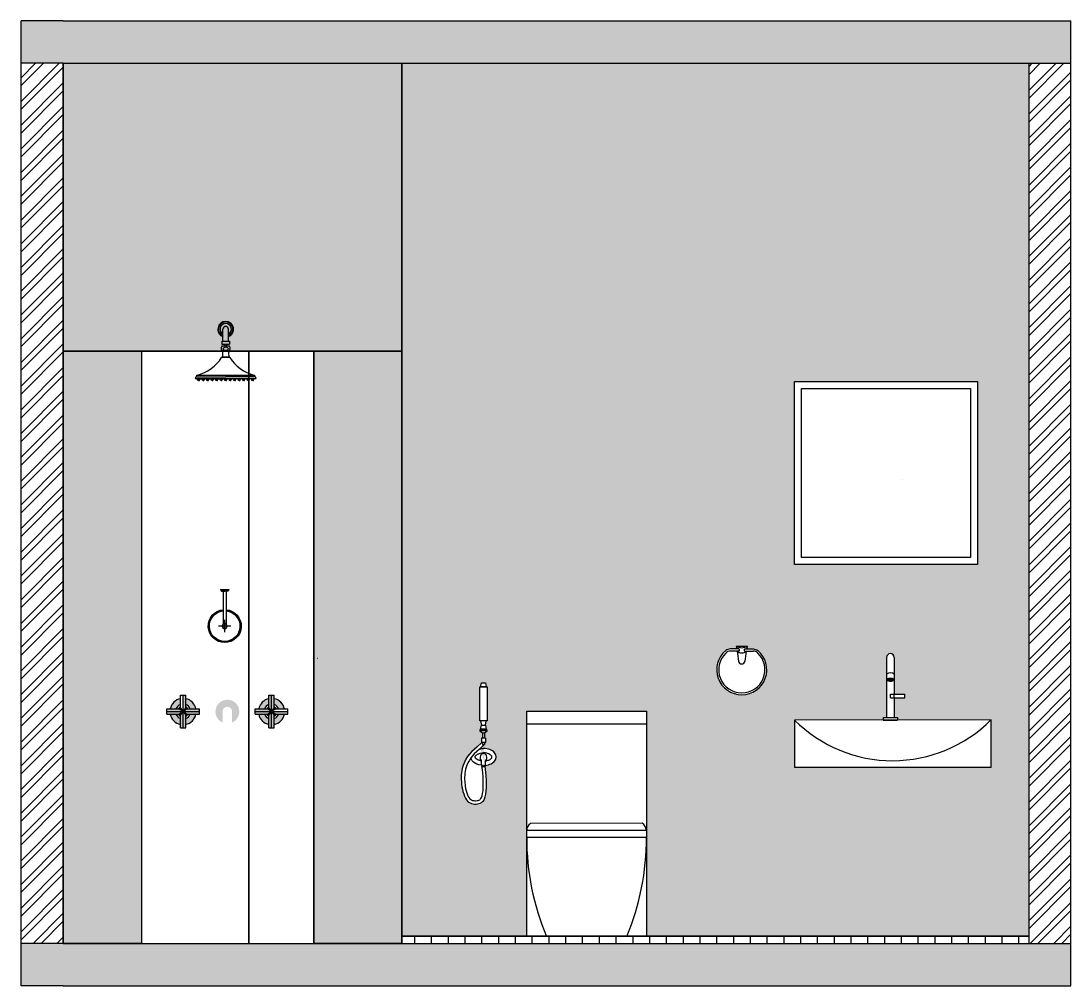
# Model space of a CAD drawing. Header units: feet. Extents: x 600 to 2744, y 411 to 1435.
# Drawn here: x 1356.3 to 1505.3, y 709.5 to 846.4 of the extents above; entities that cross this region are included whole.
import ezdxf

# ---------------------------------------------------------------- set-up
doc = ezdxf.new("R2010")
doc.units = ezdxf.units.FT
doc.header["$XCLIPFRAME"] = 2
doc.linetypes.add('CONTINU', pattern=[0])
for name, color, linetype in [('cad-block.com', 250, 'Continuous'), ('detail 1', 8, 'Continuous'), ('freecads.com', 7, 'Continuous'), ('model', 250, 'Continuous'), ('sanit acces', 4, 'Continuous')]:
    doc.layers.add(name, color=color, linetype=linetype)
picture_1 = doc.add_image_def('image1.jpg', size_in_pixel=(150, 1154))
pattern_1 = [(45, (-2259.6905, -174.4793), (-1.683798, 1.683798), []), (45, (-2258.568, -174.4793), (-1.683798, 1.683798), [])]

# ---------------------------------------------------------------- blocks, each defined once
blk = doc.blocks.new('Tap 04')
at = {"ltscale": 80}
for p, q in [((-17, 281.7), (-17, 12)), ((17, 281.7), (17, 117.5)), ((0, 117.5), (64, 117.5)), ((0, 100), (0, 117.5)), ((0, 100), (64, 100)), ((17, 100), (17, 12)), ((64, 100), (64, 117.5)), ((-32, 12), (-32, 0)), ((-32, 12), (32, 12)), ((-32, 0), (32, 0)), ((32, 12), (32, 0))]:
    blk.add_line(p, q, dxfattribs=at)
for centre, radius, start, end in [((0, 281.7), 17, 0, 180), ((0, 187), 26.2, 49.6355, 130.3645), ((0, 156.9), 31.6, 57.4419, 122.5581), ((0, 206.4), 31.6, 237.4419, 302.5581), ((37.2, 108.7), 22.1, 156.6309, 203.3691)]:
    blk.add_arc(centre, radius, start, end, dxfattribs=at)
for p in [(-16, 182.5), (-16, 181.5), (-15, 181), (-14.5, 182.5), (-14.5, 182.5), (-14, 183.5), (-14, 180), (-13.5, 182), (-13, 184), (-12, 184.5), (-12, 180), (-12, 180), (-12, 178.5), (-11.5, 183), (-11, 185.5), (-10.5, 178), (-9.5, 184.5), (-9.5, 181), (-9, 179), (-9, 179), (-8.5, 181.5), (-8, 185.5), (-7.5, 183.5), (-7.5, 183.5), (-7.5, 183.5), (-7.5, 182.5), (-6.5, 180.5), (-6.5, 180.5), (-6.5, 180.5), (-6.5, 180.5), (-6, 186), (-6, 184), (-5.5, 185), (-5.5, 182.5), (-5.5, 178.5), (-5, 180), (-5, 177.5), (-5, 176.5), (-5, 176.5), (-4.5, 184.5), (-4, 183.5), (-4, 182.5), (-4, 181.5), (-3.5, 186), (-3.5, 186), (-3.5, 185), (-3.5, 176.5), (-2.5, 182.5), (-2.5, 181.5), (-2.5, 181.5), (-2.5, 181.5), (-2.5, 181.5), (-2.5, 181.5), (-2.5, 180.5), (-2.5, 179), (-2.5, 179), (-2.5, 179), (-2.5, 174.9), (-2, 187), (-2, 183.5), (-1.5, 184.5), (-1.5, 176.5), (-1.5, 176), (-0.5, 182.5), (-0.5, 182.5), (-0.5, 182.5), (0, 187), (0, 185), (0, 185), (0, 174.8), (0.5, 186), (0.5, 183.5), (0.5, 180.5), (0.5, 179), (0.5, 177.5), (1, 182), (1, 176.5), (2, 186), (2, 182), (2, 182), (2, 182), (2, 178), (2, 174.8), (3, 180), (3.5, 187), (3.5, 184), (3.5, 182), (4, 185), (4, 182), (4, 182), (4, 176), (4.5, 180), (4.5, 180), (5, 187), (5.5, 178.5), (6.5, 186), (6.5, 185), (6.5, 182.5), (6.5, 182.5), (7, 178), (7.5, 179.5), (7.5, 177), (8, 181.5), (8, 181.5), (8.5, 184), (8.5, 184), (9, 179.5), (9, 179.5), (9, 178), (9.5, 185), (9.5, 182), (9.5, 182), (10, 183.5), (11, 183.5), (11.5, 179), (12, 184), (12, 184), (12, 180), (12.5, 182.5), (13.5, 182.5), (13.5, 182.5), (13.5, 180.5), (13.5, 180.5), (15, 180.5)]:
    blk.add_point(p, dxfattribs=at)
blk = doc.blocks.new('PP3UU (front)')
at = {"color": 0}
for p, q in [((-10.5, -45.5), (-10.5, 0)), ((-10.5, -45.5), (-10.5, -35.5)), ((10.5, -45.5), (10.5, 0)), ((10.5, -45.5), (10.5, -36.3)), ((-14.5, -45.5), (14.5, -45.5)), ((-14.5, -45.5), (-14.5, -56.5)), ((-14.5, -56.5), (14.5, -56.5)), ((14.5, -64), (-14.5, -64)), ((-4, -56.5), (-2.5, -62.1)), ((-2.5, -62.1), (2.5, -62.1)), ((4, -56.5), (2.5, -62.1)), ((14.5, -45.5), (14.5, -56.5)), ((15.4, -107), (-15.4, -107)), ((13.4, -105), (-13.4, -105)), ((-13.4, -105), (-13.4, -107)), ((12.5, -82), (-12.5, -82)), ((-12.5, -82), (-12.5, -83)), ((12.5, -83), (-12.5, -83)), ((12.5, -82), (12.5, -83)), ((13.4, -105), (13.4, -107)), ((-115, -185.9), (115, -185.9)), ((-111.4, -179.9), (0, -179.9)), ((-108.5, -185.9), (-108.5, -187.9)), ((-108.5, -187.9), (-95.5, -187.9)), ((-106.7, -172.9), (106.7, -172.9)), ((-105, -193.9), (-106.5, -187.9)), ((-102, -193.9), (-105, -193.9)), ((-102, -193.9), (-99, -193.9)), ((-99, -193.9), (-97.5, -187.9)), ((-95.5, -185.9), (-95.5, -187.9)), ((-91.5, -185.9), (-91.5, -187.9)), ((-91.5, -187.9), (-78.5, -187.9)), ((-88, -193.9), (-89.5, -187.9)), ((-85, -193.9), (-88, -193.9)), ((-85, -193.9), (-82, -193.9)), ((-82, -193.9), (-80.5, -187.9)), ((-78.5, -185.9), (-78.5, -187.9)), ((-74.5, -185.9), (-74.5, -187.9)), ((-74.5, -187.9), (-61.5, -187.9)), ((-71, -193.9), (-72.5, -187.9)), ((-68, -193.9), (-71, -193.9)), ((-68, -193.9), (-65, -193.9)), ((-65, -193.9), (-63.5, -187.9)), ((-61.5, -185.9), (-61.5, -187.9)), ((-57.5, -185.9), (-57.5, -187.9)), ((-57.5, -187.9), (-44.5, -187.9)), ((-54, -193.9), (-55.5, -187.9)), ((-51, -193.9), (-54, -193.9)), ((-51, -193.9), (-48, -193.9)), ((-48, -193.9), (-46.5, -187.9)), ((-44.5, -185.9), (-44.5, -187.9)), ((-40.5, -185.9), (-40.5, -187.9)), ((-40.5, -187.9), (-27.5, -187.9)), ((-37, -193.9), (-38.5, -187.9)), ((-34, -193.9), (-37, -193.9)), ((-34, -193.9), (-31, -193.9)), ((-31, -193.9), (-29.5, -187.9)), ((-27.5, -185.9), (-27.5, -187.9)), ((-23.5, -185.9), (-23.5, -187.9)), ((-23.5, -187.9), (-10.5, -187.9)), ((-20, -193.9), (-21.5, -187.9)), ((-17, -193.9), (-20, -193.9)), ((-17, -193.9), (-14, -193.9)), ((-14, -193.9), (-12.5, -187.9)), ((-10.5, -185.9), (-10.5, -187.9)), ((-6.5, -185.9), (-6.5, -187.9)), ((-6.5, -187.9), (6.5, -187.9)), ((-3, -193.9), (-4.5, -187.9)), ((0, -193.9), (-3, -193.9)), ((111.4, -179.9), (0, -179.9)), ((0, -193.9), (3, -193.9)), ((3, -193.9), (4.5, -187.9)), ((6.5, -185.9), (6.5, -187.9)), ((10.5, -185.9), (10.5, -187.9)), ((23.5, -187.9), (10.5, -187.9)), ((14, -193.9), (12.5, -187.9)), ((17, -193.9), (14, -193.9)), ((17, -193.9), (20, -193.9)), ((20, -193.9), (21.5, -187.9)), ((23.5, -185.9), (23.5, -187.9)), ((27.5, -185.9), (27.5, -187.9)), ((40.5, -187.9), (27.5, -187.9)), ((31, -193.9), (29.5, -187.9)), ((34, -193.9), (31, -193.9)), ((34, -193.9), (37, -193.9)), ((37, -193.9), (38.5, -187.9)), ((40.5, -185.9), (40.5, -187.9)), ((44.5, -185.9), (44.5, -187.9)), ((57.5, -187.9), (44.5, -187.9)), ((48, -193.9), (46.5, -187.9)), ((51, -193.9), (48, -193.9)), ((51, -193.9), (54, -193.9)), ((54, -193.9), (55.5, -187.9)), ((57.5, -185.9), (57.5, -187.9)), ((61.5, -185.9), (61.5, -187.9)), ((74.5, -187.9), (61.5, -187.9)), ((65, -193.9), (63.5, -187.9)), ((68, -193.9), (65, -193.9)), ((68, -193.9), (71, -193.9)), ((71, -193.9), (72.5, -187.9)), ((74.5, -185.9), (74.5, -187.9)), ((78.5, -185.9), (78.5, -187.9)), ((91.5, -187.9), (78.5, -187.9)), ((82, -193.9), (80.5, -187.9)), ((85, -193.9), (82, -193.9)), ((85, -193.9), (88, -193.9)), ((88, -193.9), (89.5, -187.9)), ((91.5, -185.9), (91.5, -187.9)), ((95.5, -185.9), (95.5, -187.9)), ((108.5, -187.9), (95.5, -187.9)), ((99, -193.9), (97.5, -187.9)), ((102, -193.9), (99, -193.9)), ((102, -193.9), (105, -193.9)), ((105, -193.9), (106.5, -187.9)), ((108.5, -185.9), (108.5, -187.9))]:
    blk.add_line(p, q, dxfattribs=at)
for centre, radius, start, end in [((0, 0), 29.5, 290.8378, 249.1622), ((0, 0), 27.4, 292.5424, 247.4576), ((0, 0), 21.5, 299.1988, 240.8012), ((0, 0), 10.5, 0, 180), ((-3.9, -72), 13.3, 143.2974, 229.383), ((-2.3, -66.9), 4.8, 92.5034, 143.2201), ((2.3, -66.9), 4.8, 36.7799, 87.4966), ((3.9, -72), 13.3, 310.617, 36.7026), ((-145.9, -22.5), 155.5, 284.6186, 327.0495), ((-35.4, -93.1), 25, 331.504, 23.701), ((35.4, -93.1), 25, 156.299, 208.496), ((145.9, -22.5), 155.5, 212.9505, 255.3814), ((-109.3, -185.3), 5.7, 110.748, 186.7349), ((-104.5, -179.4), 6.87, 108.2495, 184.0084), ((104.5, -179.4), 6.87, 355.9916, 71.7505), ((109.3, -185.3), 5.7, 353.2651, 69.252)]:
    blk.add_arc(centre, radius, start, end, dxfattribs=at)
blk.add_ellipse((0, -73.6), major_axis=(8.78, 0), ratio=0.779002, dxfattribs=at)
blk = doc.blocks.new('PP3UU (top)')
at = {"color": 0}
for p, q in [((0, 29.5), (0, -29.5)), ((0, 29.5), (2.7, 29.5)), ((4, -27.3), (4, 27.3)), ((10.1, 21.5), (10.1, 0)), ((10.1, 10.5), (241, 10.5)), ((10.1, -21.5), (10.1, 0)), ((0, -29.5), (2.7, -29.5)), ((10.1, -10.5), (241, -10.5))]:
    blk.add_line(p, q, dxfattribs=at)
at = {"color": 40}
for p, q in [((254.5, -43.5), (254.5, 43.5)), ((298, 0), (211, 0))]:
    blk.add_line(p, q, dxfattribs=at)
at = {"color": 0}
for radius in [17.1, 14.5]:
    blk.add_circle((254.5, 0), radius, dxfattribs=at)
for centre, radius, start, end in [((254.5, 0), 115, 185.23834, 174.76166), ((254.5, 0), 111.4, 185.41049, 174.58951), ((254.5, 0), 106.7, 185.6496, 174.3504), ((1.6, 27.4), 2.41, 358.02823, 62.08212), ((-2, 15), 13.8, 28.34358, 64.21035), ((1.6, -27.4), 2.41, 297.91788, 1.97177), ((-2, -15), 13.8, 295.78965, 331.65642)]:
    blk.add_arc(centre, radius, start, end, dxfattribs=at)
blk = doc.blocks.new('11')
at = {"layer": 'cad-block.com', "linetype": 'CONTINU'}
for points in [[(2881.4, 12621.8, 0.299875), (2858.2, 12598.7)], [(2916.6, 12598.7, 0.299858), (2893.4, 12621.8)], [(2881.4, 12608.6, 0.21619), (2871.4, 12598.7)], [(2881.4, 12603.4, 0.138814), (2876.7, 12598.7)], [(2881.4, 12603, 0.131669), (2877, 12598.7)], [(2879.4, 12598.7, 0.414466), (2881.4, 12600.7)], [(2903.4, 12598.7, 0.216158), (2893.4, 12608.6)], [(2898.1, 12598.7, 0.13877), (2893.4, 12603.4)], [(2897.8, 12598.7, 0.131627), (2893.4, 12603)], [(2893.4, 12600.7, 0.41557), (2895.4, 12598.7)], [(2858.2, 12586.7, 0.299878), (2881.4, 12563.5)], [(2871.4, 12586.7, 0.216195), (2881.4, 12576.7)], [(2876.7, 12586.7, 0.138819), (2881.4, 12581.9)], [(2877, 12586.7, 0.131679), (2881.4, 12582.3)], [(2881.4, 12584.7, 0.414465), (2879.4, 12586.7)], [(2895.4, 12586.7, 0.414476), (2893.4, 12584.7)], [(2893.4, 12582.3, 0.131637), (2897.8, 12586.7)], [(2893.4, 12581.9, 0.138776), (2898.1, 12586.7)], [(2893.4, 12576.7, 0.216162), (2903.4, 12586.7)], [(2893.4, 12563.5, 0.299861), (2916.6, 12586.7)]]:
    blk.add_lwpolyline(points, format="xyb", dxfattribs=at)
for points in [[(2881.4, 12600.7), (2881.4, 12629.7)], [(2881.4, 12629.7), (2893.4, 12629.7)], [(2887.4, 12555.7), (2887.4, 12629.7)], [(2893.4, 12600.7), (2893.4, 12629.7)], [(2850.4, 12586.7), (2850.4, 12598.7)], [(2850.4, 12598.7), (2879.4, 12598.7)], [(2879.4, 12598.7), (2887.4, 12592.7)], [(2881.4, 12584.7), (2893.4, 12600.7)], [(2881.4, 12600.7), (2887.4, 12592.7)], [(2887.4, 12592.7), (2895.4, 12598.7)], [(2895.4, 12598.7), (2924.4, 12598.7)], [(2924.4, 12586.7), (2924.4, 12598.7)], [(2850.4, 12592.7), (2924.4, 12592.7)], [(2850.4, 12586.7), (2879.4, 12586.7)], [(2887.4, 12592.7), (2879.4, 12586.7)], [(2881.4, 12555.7), (2881.4, 12584.7)], [(2895.4, 12586.7), (2887.4, 12592.7)], [(2887.4, 12592.7), (2893.4, 12584.7)], [(2893.4, 12555.7), (2893.4, 12584.7)], [(2895.4, 12586.7), (2924.4, 12586.7)], [(2881.4, 12555.7), (2893.4, 12555.7)]]:
    blk.add_lwpolyline(points, dxfattribs=at)
blk = doc.blocks.new('13')
at = {"layer": 'cad-block.com', "linetype": 'CONTINU'}
for points in [[(3081.4, 12621.8, 0.299875), (3058.2, 12598.7)], [(3116.6, 12598.7, 0.299858), (3093.4, 12621.8)], [(3081.4, 12608.6, 0.216188), (3071.4, 12598.7)], [(3081.4, 12603.4, 0.138814), (3076.7, 12598.7)], [(3081.4, 12603, 0.131669), (3077, 12598.7)], [(3079.4, 12598.7, 0.415042), (3081.4, 12600.7)], [(3103.4, 12598.7, 0.21616), (3093.4, 12608.6)], [(3098.1, 12598.7, 0.13877), (3093.4, 12603.4)], [(3097.8, 12598.7, 0.131627), (3093.4, 12603)], [(3093.4, 12600.7, 0.414788), (3095.4, 12598.7)], [(3058.2, 12586.7, 0.299878), (3081.4, 12563.5)], [(3071.4, 12586.7, 0.216193), (3081.4, 12576.7)], [(3076.7, 12586.7, 0.138819), (3081.4, 12581.9)], [(3077, 12586.7, 0.131678), (3081.4, 12582.3)], [(3081.4, 12584.7, 0.414474), (3079.4, 12586.7)], [(3095.4, 12586.7, 0.414666), (3093.4, 12584.7)], [(3093.4, 12582.3, 0.131638), (3097.8, 12586.7)], [(3093.4, 12581.9, 0.138776), (3098.1, 12586.7)], [(3093.4, 12576.7, 0.216165), (3103.4, 12586.7)], [(3093.4, 12563.5, 0.299861), (3116.6, 12586.7)]]:
    blk.add_lwpolyline(points, format="xyb", dxfattribs=at)
for points in [[(3081.4, 12600.7), (3081.4, 12629.7)], [(3081.4, 12629.7), (3093.4, 12629.7)], [(3087.4, 12555.7), (3087.4, 12629.7)], [(3093.4, 12600.7), (3093.4, 12629.7)], [(3050.4, 12586.7), (3050.4, 12598.7)], [(3050.4, 12598.7), (3079.4, 12598.7)], [(3079.4, 12598.7), (3087.4, 12592.7)], [(3081.4, 12584.7), (3093.4, 12600.7)], [(3081.4, 12600.7), (3093.4, 12584.7)], [(3087.4, 12592.7), (3095.4, 12598.7)], [(3095.4, 12598.7), (3124.4, 12598.7)], [(3124.4, 12586.7), (3124.4, 12598.7)], [(3050.4, 12592.7), (3124.4, 12592.7)], [(3050.4, 12586.7), (3079.4, 12586.7)], [(3087.4, 12592.7), (3079.4, 12586.7)], [(3081.4, 12555.7), (3081.4, 12584.7)], [(3095.4, 12586.7), (3087.4, 12592.7)], [(3093.4, 12555.7), (3093.4, 12584.7)], [(3095.4, 12586.7), (3124.4, 12586.7)], [(3081.4, 12555.7), (3093.4, 12555.7)]]:
    blk.add_lwpolyline(points, dxfattribs=at)

msp = doc.modelspace()

# ---------------------------------------------------------------- hatches: boundary and pattern name
at = {"true_color": 0x000000, "transparency": 33554687}
h = msp.add_hatch(dxfattribs=at)
h.set_pattern_fill('AR-CONC', color=18, scale=0.04)
h.set_pattern_definition([(50, (-2259.6905, -174.4793), (7.287387, -0.637563), [0.762, -8.382]), (355, (-2259.6905, -174.479), (-1.409737, 7.642274), [0.6096, -6.705623]), (100.45144, (-2259.083, -174.5324), (5.87765, 7.00471), [0.6476, -7.12361]), (46.1842, (-2259.6905, -172.447), (10.843162, -1.681693), [1.143, -12.573]), (96.63556, (-2258.787, -172.587), (9.496165, 9.897045), [0.9714, -10.685424]), (351.18415, (-2259.69, -172.447), (9.496165, 9.897045), [0.9144, -10.05839]), (21, (-2258.6745, -172.9553), (6.064576, -4.090608), [0.762, -8.382]), (326, (-2258.6745, -172.955), (2.472081, 7.367519), [0.6096, -6.7056]), (71.45144, (-2258.169, -173.296), (8.536657, 3.276911), [0.6476, -7.123598]), (37.5, (-2259.6905, -174.4793), (0.1235441, 3.3822016), [0, -6.62432, 0, -6.8072, 0, -6.731]), (7.5, (-2259.6905, -174.4793), (2.6727865, 4.007223), [0, -3.88112, 0, -6.47192, 0, -2.5654]), (327.5, (-2261.9562, -174.4793), (5.4236238, -0.2291498), [0, -2.54, 0, -7.9248, 0, -10.5156]), (317.5, (-2262.972, -174.4793), (5.925167, 1.0170596), [0, -3.302, 0, -5.26288, 0, -7.4676])])
h.paths.add_polyline_path([(1505.3, 846.43), (1499.3, 846.43), (1362.3, 846.43), (1356.32, 846.43), (1356.32, 840.43), (1362.3, 840.43), (1499.3, 840.43), (1505.3, 840.43)])
h.paths.add_polyline_path([(1505.3, 715.51), (1499.3, 715.51), (1362.32, 715.51), (1356.32, 715.51), (1356.32, 709.46), (1362.32, 709.46), (1505.3, 709.46)])
h = msp.add_hatch(dxfattribs=at)
h.set_pattern_fill('ANSI32', color=18, scale=0.25)
h.set_pattern_definition(pattern_1)
h.paths.add_polyline_path([(1362.32, 840.43), (1356.32, 840.43), (1356.32, 715.51), (1362.32, 715.51), (1362.32, 715.6)])
at = {"true_color": 0xdadbdc}
h = msp.add_hatch(color=254, dxfattribs=at)
h.dxf.hatch_style = 1
h.paths.add_polyline_path([(1499.3, 840.43), (1410.37, 840.43), (1410.37, 716.51), (1428.08, 716.51), (1428.08, 729.46, -0.007314), (1428.07, 730.52), (1428.08, 730.52), (1428.08, 748.49), (1445.08, 748.49), (1445.08, 716.51), (1499.3, 716.51)])
h.paths.add_polyline_path([(1466.05, 795.27), (1492.05, 795.27), (1492.05, 769.27), (1466.05, 769.27)], flags=16)
h.paths.add_polyline_path([(1467.05, 794.27), (1491.05, 794.27), (1491.05, 770.27), (1467.05, 770.27)], flags=0)
h.paths.add_polyline_path([(1456.98, 757.3), (1457.94, 757.3, -0.033809), (1457.79, 757.66), (1459.39, 757.66, -0.033809), (1459.24, 757.3), (1460.19, 757.3, -0.12465), (1460.86, 757.07, -2.755759), (1456.31, 757.07, -0.12465)], flags=16)
h.paths.add_polyline_path([(1458.12, 755.56, 0.3683), (1458.59, 755.18, 0.364182), (1459.06, 755.56, 0.031975), (1459.24, 756.99, -0.171278), (1458.59, 756.73, -0.171278), (1457.94, 756.99, 0.031975)], flags=0)
edge = h.paths.add_edge_path(flags=16)
edge.add_line((1422.22, 752.49), (1422.34, 751.91))
edge.add_line((1422.34, 751.91), (1422.45, 751.91))
edge.add_line((1422.45, 751.91), (1422.45, 747.08))
edge.add_line((1422.45, 747.08), (1422.34, 747.08))
edge.add_line((1422.34, 747.08), (1422.22, 746.5))
edge.add_line((1422.22, 746.5), (1422.36, 745.81))
edge.add_line((1422.36, 745.81), (1422.46, 745.66))
edge.add_line((1422.46, 745.66), (1422.09, 745.4))
edge.add_line((1422.09, 745.4), (1422.09, 744.63))
edge.add_line((1422.09, 744.63), (1422.24, 744.63))
edge.add_line((1422.24, 744.63), (1422.24, 744.04))
edge.add_line((1422.24, 744.04), (1422.09, 743.86))
edge.add_line((1422.09, 743.86), (1422.09, 743.75))
edge.add_line((1422.09, 743.75), (1422.01, 743.75))
edge.add_line((1422.01, 743.75), (1421.79, 743.48))
edge.add_line((1421.79, 743.48), (1421.41, 743.12))
edge.add_ellipse((1421.95, 741.97), major_axis=(-1.81, 0), ratio=0.665405, start_angle=-90, end_angle=-72.6877, ccw=False)
edge.add_ellipse((1421.95, 741.97), major_axis=(1.81, 0), ratio=0.665405, start_angle=279.2489, end_angle=450, ccw=False)
edge.add_line((1422.18, 740.77), (1422.18, 740.69))
edge.add_line((1422.18, 740.69), (1422.24, 740.21))
edge.add_line((1422.24, 740.21), (1422.29, 739.74))
edge.add_line((1422.29, 739.74), (1422.33, 739.22))
edge.add_line((1422.33, 739.22), (1422.36, 738.68))
edge.add_line((1422.36, 738.68), (1422.37, 738.14))
edge.add_line((1422.37, 738.14), (1422.36, 737.62))
edge.add_line((1422.36, 737.62), (1422.33, 737.13))
edge.add_line((1422.33, 737.13), (1422.28, 736.69))
edge.add_line((1422.28, 736.69), (1422.2, 736.33))
edge.add_line((1422.2, 736.33), (1422.05, 735.9))
edge.add_line((1422.05, 735.9), (1421.76, 735.55))
edge.add_line((1421.76, 735.55), (1421.4, 735.37))
edge.add_line((1421.4, 735.37), (1420.99, 735.29))
edge.add_line((1420.99, 735.29), (1420.56, 735.29))
edge.add_line((1420.56, 735.29), (1420.15, 735.39))
edge.add_line((1420.15, 735.39), (1419.76, 735.62))
edge.add_line((1419.76, 735.62), (1419.52, 735.9))
edge.add_line((1419.52, 735.9), (1419.37, 736.14))
edge.add_line((1419.37, 736.14), (1419.24, 736.42))
edge.add_line((1419.24, 736.42), (1419.13, 736.72))
edge.add_line((1419.13, 736.72), (1419.03, 737.05))
edge.add_line((1419.03, 737.05), (1418.95, 737.39))
edge.add_line((1418.95, 737.39), (1418.89, 737.74))
edge.add_line((1418.89, 737.74), (1418.84, 738.1))
edge.add_line((1418.84, 738.1), (1418.81, 738.44))
edge.add_line((1418.81, 738.44), (1418.78, 738.77))
edge.add_line((1418.78, 738.77), (1418.78, 739.09))
edge.add_line((1418.78, 739.09), (1418.79, 739.41))
edge.add_line((1418.79, 739.41), (1418.81, 739.71))
edge.add_line((1418.81, 739.71), (1418.86, 740.02))
edge.add_line((1418.86, 740.02), (1418.93, 740.33))
edge.add_line((1418.93, 740.33), (1419.01, 740.65))
edge.add_line((1419.01, 740.65), (1419.13, 740.98))
edge.add_line((1419.13, 740.98), (1419.27, 741.32))
edge.add_line((1419.27, 741.32), (1419.44, 741.67))
edge.add_line((1419.44, 741.67), (1419.66, 742.02))
edge.add_line((1419.66, 742.02), (1419.94, 742.38))
edge.add_line((1419.94, 742.38), (1420.28, 742.73))
edge.add_line((1420.28, 742.73), (1420.64, 743.04))
edge.add_line((1420.64, 743.04), (1421, 743.36))
edge.add_line((1421, 743.36), (1421.65, 743.98))
edge.add_line((1421.65, 743.98), (1421.65, 744.63))
edge.add_line((1421.65, 744.63), (1421.8, 745.4))
edge.add_line((1421.8, 745.4), (1421.4, 745.66))
edge.add_line((1421.4, 745.66), (1421.5, 745.81))
edge.add_line((1421.5, 745.81), (1421.64, 746.5))
edge.add_line((1421.64, 746.5), (1421.52, 747.08))
edge.add_line((1421.52, 747.08), (1421.41, 747.08))
edge.add_line((1421.41, 747.08), (1421.41, 751.91))
edge.add_line((1421.41, 751.91), (1421.52, 751.91))
edge.add_line((1421.52, 751.91), (1421.64, 752.49))
edge.add_line((1421.64, 752.49), (1422.22, 752.49))
edge = h.paths.add_edge_path(flags=0)
edge.add_ellipse((1421.95, 741.97), major_axis=(-1.81, 0), ratio=0.665405, start_angle=82.6408, end_angle=90, ccw=False)
edge.add_line((1421.71, 740.77), (1421.71, 740.77))
h.paths.add_polyline_path([(1419.4, 740.23), (1419.34, 739.94), (1419.29, 739.66), (1419.27, 739.38), (1419.26, 739.08), (1419.26, 738.78), (1419.28, 738.47), (1419.35, 737.82), (1419.41, 737.49), (1419.48, 737.17), (1419.57, 736.87), (1419.67, 736.6), (1419.78, 736.36), (1419.89, 736.18), (1420.01, 736.04), (1420.13, 735.94), (1420.26, 735.86), (1420.4, 735.8), (1420.55, 735.77), (1420.7, 735.75), (1420.86, 735.75), (1421.03, 735.77), (1421.18, 735.79), (1421.3, 735.84), (1421.4, 735.89), (1421.49, 735.96), (1421.58, 736.07), (1421.72, 736.33), (1421.75, 736.46), (1421.63, 736.13), (1421.42, 735.87), (1421.11, 735.77), (1420.78, 735.74), (1420.47, 735.78), (1420.19, 735.89), (1419.94, 736.1), (1419.72, 736.46), (1419.57, 736.87), (1419.48, 737.17), (1419.41, 737.49), (1419.35, 737.82), (1419.28, 738.47), (1419.26, 738.78), (1419.26, 739.08), (1419.27, 739.53), (1419.36, 740.09)], flags=0)
edge = h.paths.add_edge_path(flags=0)
edge.add_spline(control_points=[(1421.95, 742.55), (1422.11, 742.55), (1422.27, 742.54), (1422.57, 742.46), (1422.7, 742.41), (1422.88, 742.31), (1422.93, 742.27), (1423.02, 742.19), (1423.06, 742.16), (1423.1, 742.09), (1423.12, 742.06), (1423.13, 742.01), (1423.14, 741.99), (1423.14, 741.97)], knot_values=[6.283185, 6.283185, 6.283185, 6.283185, 6.626832, 6.626832, 6.987964, 6.987964, 7.204468, 7.204468, 7.420972, 7.420972, 7.637477, 7.637477, 7.853981, 7.853981, 7.853981, 7.853981], degree=3, periodic=0)
edge.add_spline(control_points=[(1423.14, 741.97), (1423.14, 741.96), (1423.14, 741.96), (1423.13, 741.92), (1423.12, 741.89), (1423.08, 741.82), (1423.05, 741.77), (1422.93, 741.66), (1422.82, 741.59), (1422.56, 741.48), (1422.41, 741.43), (1422.25, 741.41)], knot_values=[4.931842, 4.931842, 4.931842, 4.931842, 5.013092, 5.013092, 5.281857, 5.281857, 5.550623, 5.550623, 5.928651, 5.928651, 6.283185, 6.283185, 6.283185, 6.283185], degree=3, periodic=0)
edge.add_line((1422.24, 741.41), (1422.24, 741.35))
edge.add_arc((1422.38, 741.35), 0.146, 140.2526, 180, ccw=False)
edge.add_arc((1421.75, 741.88), 0.68, 320.2526, 391.6374)
edge.add_arc((1421.95, 741.98), 0.461, 34.1822, 145.8178)
edge.add_arc((1422.14, 741.88), 0.68, 148.3626, 224.3833)
edge.add_spline(control_points=[(1420.75, 741.97), (1420.75, 741.96), (1420.75, 741.96), (1420.76, 741.92), (1420.77, 741.89), (1420.81, 741.82), (1420.84, 741.77), (1420.96, 741.66), (1421.07, 741.59), (1421.33, 741.48), (1421.48, 741.43), (1421.64, 741.41)], knot_values=[4.930127, 4.930127, 4.930127, 4.930127, 5.011376, 5.011376, 5.280142, 5.280142, 5.548907, 5.548907, 5.926936, 5.926936, 6.283185, 6.283185, 6.283185, 6.283185], degree=3, periodic=0)
edge.add_line((1421.65, 741.41), (1421.65, 741.35))
edge.add_arc((1421.51, 741.35), 0.146, 0, 23.0113)
edge.add_spline(control_points=[(1421.64, 741.41), (1421.48, 741.43), (1421.33, 741.48), (1421.07, 741.59), (1420.96, 741.66), (1420.84, 741.77), (1420.81, 741.82), (1420.77, 741.89), (1420.76, 741.92), (1420.75, 741.96), (1420.75, 741.96), (1420.75, 741.97)], knot_values=[4.930127, 4.930127, 4.930127, 4.930127, 5.286376, 5.286376, 5.664404, 5.664404, 5.93317, 5.93317, 6.201936, 6.201936, 6.283185, 6.283185, 6.283185, 6.283185], degree=3, periodic=0)
edge.add_spline(control_points=[(1421.94, 742.55), (1421.78, 742.55), (1421.62, 742.54), (1421.32, 742.46), (1421.19, 742.41), (1421.01, 742.31), (1420.95, 742.27), (1420.87, 742.19), (1420.83, 742.16), (1420.79, 742.09), (1420.77, 742.06), (1420.76, 742.01), (1420.75, 741.99), (1420.75, 741.97)], knot_values=[6.283185, 6.283185, 6.283185, 6.283185, 6.626832, 6.626832, 6.987964, 6.987964, 7.204468, 7.204468, 7.420972, 7.420972, 7.637477, 7.637477, 7.853981, 7.853981, 7.853981, 7.853981], degree=3, periodic=0)
h.paths.add_polyline_path([(1480.22, 756.09), (1480.22, 750.9), (1481.7, 750.9), (1481.7, 750.34), (1480.22, 750.34), (1480.22, 747.56), (1480.69, 747.56), (1480.69, 747.21), (1493.96, 747.22), (1493.96, 740.47), (1466.09, 740.47), (1466.09, 747.21), (1478.66, 747.21), (1478.66, 747.56), (1479.14, 747.56), (1479.14, 756.09, -1)], flags=16)
h.paths.add_polyline_path([(1480.3, 752.93, -0.34842), (1479.06, 752.93, -0.34842)], flags=16)
h.paths.add_polyline_path([(1410.37, 840.43), (1362.32, 840.43), (1362.32, 799.56), (1410.37, 799.56)])
h.paths.add_polyline_path([(1410.37, 799.56), (1397.86, 799.56), (1397.86, 715.51), (1410.37, 715.51)])
h.paths.add_polyline_path([(1373.43, 799.56), (1362.32, 799.56), (1362.32, 715.51), (1373.43, 715.51)])
at = {"true_color": 0x000000, "transparency": 33554687}
h = msp.add_hatch(dxfattribs=at)
h.set_pattern_fill('ANSI32', color=18, scale=0.25)
h.set_pattern_definition(pattern_1)
h.paths.add_polyline_path([(1505.3, 840.43), (1499.3, 840.43), (1499.3, 715.51), (1505.3, 715.51)])
at = {"transparency": 33554687}
h = msp.add_hatch(color=256, dxfattribs=at)
h.dxf.hatch_style = 1
h.paths.add_polyline_path([(1384.95, 746.84), (1384.95, 748.21, -1.362507), (1386.24, 748.21), (1386.24, 746.84, 5.04282)])
h.paths.add_polyline_path([(1390.88, 748.04), (1390.04, 748.04, 0.299877), (1391.5, 746.58), (1391.5, 747.41, -0.216189)])
h.paths.add_polyline_path([(1391.88, 748.41), (1389.55, 748.41), (1389.55, 748.04), (1391.38, 748.04)])
h.paths.add_polyline_path([(1391.38, 748.79), (1389.55, 748.79), (1389.55, 748.41), (1391.88, 748.41)])
h.paths.add_polyline_path([(1391.5, 749.41), (1391.5, 750.25, 0.299875), (1390.04, 748.79), (1390.88, 748.79, -0.216185)])
h.paths.add_polyline_path([(1391.88, 750.74), (1391.5, 750.74), (1391.5, 748.92), (1391.88, 748.41)])
h.paths.add_polyline_path([(1392.25, 750.74), (1391.88, 750.74), (1391.88, 748.41), (1392.25, 748.92)])
h.paths.add_polyline_path([(1392.25, 750.25), (1392.25, 749.41, -0.216154), (1392.88, 748.79), (1393.71, 748.79, 0.299857)])
h.paths.add_polyline_path([(1394.2, 748.41), (1391.88, 748.41), (1391.88, 748.41), (1392.38, 748.04), (1394.2, 748.04)])
h.paths.add_polyline_path([(1393.71, 748.04), (1392.88, 748.04, -0.216159), (1392.25, 747.41), (1392.25, 746.58, 0.29986)])
h.paths.add_polyline_path([(1392.25, 747.91), (1391.88, 748.41), (1391.88, 748.41), (1391.88, 746.09), (1392.25, 746.09)])
h.paths.add_polyline_path([(1391.88, 748.41), (1391.88, 748.41), (1391.5, 747.91), (1391.5, 746.09), (1391.88, 746.09)])
h.paths.add_polyline_path([(1378.94, 749.41), (1378.94, 750.25, 0.299875), (1377.48, 748.79), (1378.31, 748.79, -0.216184)])
h.paths.add_polyline_path([(1379.69, 750.25), (1379.69, 749.41, -0.216154), (1380.32, 748.79), (1381.15, 748.79, 0.299858)])
h.paths.add_polyline_path([(1379.69, 750.74), (1379.31, 750.74), (1379.31, 748.41), (1379.69, 748.92)])
h.paths.add_polyline_path([(1378.94, 747.41, -0.216189), (1378.31, 748.04), (1377.48, 748.04, 0.299877), (1378.94, 746.58)])
h.paths.add_polyline_path([(1379.31, 748.41), (1379.31, 748.41), (1376.99, 748.41), (1376.99, 748.04), (1378.81, 748.04)])
h.paths.add_polyline_path([(1378.81, 748.79), (1376.99, 748.79), (1376.99, 748.41), (1379.31, 748.41), (1379.31, 748.41)])
h.paths.add_polyline_path([(1381.64, 748.79), (1379.82, 748.79), (1379.31, 748.41), (1381.64, 748.41)])
h.paths.add_polyline_path([(1381.64, 748.41), (1379.31, 748.41), (1379.82, 748.04), (1381.64, 748.04)])
h.paths.add_polyline_path([(1381.15, 748.04), (1380.32, 748.04, -0.216159), (1379.69, 747.41), (1379.69, 746.58, 0.29986)])
h.paths.add_polyline_path([(1379.69, 747.91), (1379.31, 748.41), (1379.31, 748.41), (1379.31, 746.09), (1379.69, 746.09)])
h.paths.add_polyline_path([(1379.31, 748.41), (1379.31, 748.41), (1378.94, 747.91), (1378.94, 746.09), (1379.31, 746.09)])
at = {"true_color": 0x000000, "transparency": 33554687}
h = msp.add_hatch(dxfattribs=at)
h.set_pattern_fill('NET', color=18, scale=0.75)
h.set_pattern_definition([(0, (-2259.6905, -185.851), (0, 2.38125), []), (90, (-2259.6905, -185.851), (-2.38125, 1e-16), [])])
h.paths.add_polyline_path([(1499.3, 716.51), (1410.37, 716.51), (1410.37, 715.51), (1499.3, 715.51)])

# ---------------------------------------------------------------- linework, layer by layer
for p, q in [((1356.32, 709.46), (1356.32, 846.43)), ((1362.3, 846.43), (1356.32, 846.43)), ((1362.3, 846.43), (1499.3, 846.43)), ((1499.3, 846.43), (1505.3, 846.43)), ((1505.3, 709.46), (1505.3, 846.43)), ((1362.3, 840.43), (1356.32, 840.43)), ((1362.3, 840.43), (1499.3, 840.43)), ((1362.32, 840.43), (1362.32, 715.51)), ((1499.3, 840.43), (1499.3, 715.51)), ((1499.3, 840.43), (1505.3, 840.43)), ((1362.32, 805.59), (1362.32, 805.56)), ((1362.32, 799.56), (1410.37, 799.56)), ((1410.37, 799.56), (1410.37, 715.51)), ((1398.36, 755.98), (1398.37, 755.98)), ((1428.08, 716.5), (1428.08, 748.49)), ((1428.08, 748.49), (1445.08, 748.49)), ((1445.08, 748.49), (1445.08, 716.51)), ((1428.14, 746.69), (1445.08, 746.69)), ((1466.09, 747.21), (1466.09, 740.47)), ((1493.96, 740.47), (1493.96, 747.22)), ((1493.96, 740.47), (1466.09, 740.47)), ((1445.07, 731.55), (1428.08, 731.52)), ((1444.44, 732.55), (1428.6, 732.52)), ((1445.08, 730.55), (1428.07, 730.52)), ((1362.32, 715.51), (1356.32, 715.51)), ((1362.32, 715.51), (1362.32, 715.6)), ((1362.32, 715.51), (1499.3, 715.51)), ((1499.3, 715.51), (1505.3, 715.51)), ((1362.32, 709.46), (1356.32, 709.46)), ((1362.32, 709.46), (1505.3, 709.46))]:
    msp.add_line(p, q)
at = {"color": 18, "true_color": 0x000000}
for p, q in [((1373.43, 799.56), (1373.43, 715.51)), ((1373.43, 799.56), (1373.43, 715.51)), ((1397.86, 799.56), (1373.43, 799.56)), ((1397.86, 799.56), (1397.86, 715.51)), ((1397.86, 799.56), (1397.86, 715.51)), ((1481.43, 781.42), (1481.43, 781.42)), ((1493.96, 747.22), (1466.09, 747.21)), ((1373.43, 715.51), (1397.86, 715.51))]:
    msp.add_line(p, q, dxfattribs=at)
at = {"color": 242, "true_color": 0xcd2027}
for p, q in [((1410.37, 715.51), (1410.37, 716.51)), ((1410.37, 716.51), (1499.3, 716.51))]:
    msp.add_line(p, q, dxfattribs=at)
at = {"color": 18, "true_color": 0x000000}
for points in [[(1362.32, 840.43), (1410.37, 840.43), (1410.37, 799.56), (1362.32, 799.56)], [(1410.37, 840.43), (1499.3, 840.43), (1499.3, 716.51), (1410.37, 716.51)], [(1362.32, 799.56), (1373.43, 799.56), (1373.43, 715.51), (1362.32, 715.51)], [(1397.86, 799.56), (1410.37, 799.56), (1410.37, 715.51), (1397.86, 715.51)], [(1492.05, 769.27), (1466.05, 769.27), (1466.05, 795.27), (1492.05, 795.27)], [(1491.05, 770.27), (1467.05, 770.27), (1467.05, 794.27), (1491.05, 794.27)]]:
    msp.add_lwpolyline(points, close=True, dxfattribs=at)
for centre, radius, start, end in [((1480.01, 761.12), 19.68, 224.969, 315.0989), ((1429.25, 731.55), 1.17, 123.6286, 181.2835), ((1443.69, 731.38), 1.39, 7.1184, 57.4024), ((1464.31, 730.46), 36.24, 179.8953, 202.6834), ((1408.83, 730.48), 36.24, 337.3166, 0.1047)]:
    msp.add_arc(centre, radius, start, end)
at = {"layer": 'detail 1', "color": 8}
for p, q in [((1458.16, 756.99), (1457.93, 756.99)), ((1459.01, 756.99), (1459.25, 756.99))]:
    msp.add_line(p, q, dxfattribs=at)
for points in [[(1458.17, 757.3), (1457.94, 757.3)], [(1459.01, 757.3), (1459.24, 757.3)]]:
    msp.add_lwpolyline(points, dxfattribs=at)
for centre, radius, start, end in [((1458.59, 759.24), 1.76, 242.9261, 297.0739), ((1458.63, 757.78), 1.05, 228.3027, 267.7143), ((1458.11, 757.15), 0.164, 288.8464, 69.4271), ((1458.55, 757.78), 1.05, 272.2857, 311.6973), ((1459.07, 757.15), 0.164, 110.5729, 251.1536)]:
    msp.add_arc(centre, radius, start, end, dxfattribs=at)
at = {"layer": 'freecads.com'}
for p, q in [((1421.52, 751.91), (1421.64, 752.49)), ((1421.64, 752.49), (1422.22, 752.49)), ((1422.22, 752.49), (1422.34, 751.91)), ((1421.41, 751.91), (1422.45, 751.91)), ((1421.41, 747.08), (1421.41, 751.91)), ((1422.34, 751.91), (1421.52, 751.91)), ((1422.45, 751.91), (1422.45, 747.08)), ((1422.45, 747.08), (1421.41, 747.08)), ((1422.34, 747.08), (1421.52, 747.08)), ((1421.52, 747.08), (1421.64, 746.5)), ((1421.52, 745.92), (1421.64, 746.5)), ((1421.64, 746.5), (1422.22, 746.5)), ((1421.64, 746.5), (1422.22, 746.5)), ((1422.22, 746.5), (1422.34, 747.08)), ((1422.22, 746.5), (1422.34, 745.92)), ((1421.4, 745.66), (1421.58, 745.92)), ((1422.46, 745.66), (1421.4, 745.66)), ((1422.46, 745.66), (1421.4, 745.66)), ((1421.4, 745.66), (1421.8, 745.4)), ((1422.34, 745.92), (1421.52, 745.92)), ((1421.58, 745.92), (1422.28, 745.92)), ((1421.8, 745.4), (1422.09, 745.4)), ((1421.8, 745.4), (1421.8, 744.63)), ((1422.09, 745.4), (1422.46, 745.66)), ((1422.09, 745.4), (1422.09, 744.63)), ((1422.28, 745.92), (1422.46, 745.66)), ((1421.72, 744.04), (1421, 743.36)), ((1421.79, 743.48), (1421.37, 743.09)), ((1421.65, 744.63), (1421.65, 744.04)), ((1422.24, 744.63), (1421.65, 744.63)), ((1422.24, 744.04), (1421.65, 744.04)), ((1422.01, 743.75), (1421.79, 743.48)), ((1421.8, 744.04), (1421.8, 743.75)), ((1421.8, 743.75), (1422.09, 743.75)), ((1422.09, 744.04), (1422.09, 743.75)), ((1422.24, 744.04), (1422.09, 743.86)), ((1422.24, 744.63), (1422.24, 744.04)), ((1419.66, 742.02), (1419.44, 741.67)), ((1419.94, 742.38), (1419.66, 742.02)), ((1420.28, 742.73), (1419.94, 742.38)), ((1420.34, 742.08), (1420.09, 741.76)), ((1420.64, 743.04), (1420.28, 742.73)), ((1420.63, 742.41), (1420.34, 742.08)), ((1420.98, 742.74), (1420.63, 742.41)), ((1421, 743.36), (1420.64, 743.04)), ((1421.37, 743.09), (1420.98, 742.74)), ((1419.01, 740.65), (1418.93, 740.33)), ((1419.13, 740.98), (1419.01, 740.65)), ((1419.27, 741.32), (1419.13, 740.98)), ((1419.44, 741.67), (1419.27, 741.32)), ((1419.48, 740.52), (1419.4, 740.23)), ((1419.59, 740.82), (1419.48, 740.52)), ((1419.73, 741.13), (1419.59, 740.82)), ((1419.89, 741.44), (1419.73, 741.13)), ((1420.09, 741.76), (1419.89, 741.44)), ((1421.65, 740.78), (1421.65, 741.35)), ((1421.71, 740.77), (1421.71, 740.62)), ((1421.71, 740.62), (1422.18, 740.62)), ((1421.78, 740.15), (1421.72, 740.62)), ((1422.18, 740.77), (1422.18, 740.62)), ((1422.24, 740.21), (1422.18, 740.68)), ((1422.24, 740.78), (1422.24, 741.35)), ((1418.79, 739.41), (1418.78, 739.09)), ((1418.78, 739.09), (1418.78, 738.77)), ((1418.81, 739.71), (1418.79, 739.41)), ((1418.86, 740.02), (1418.81, 739.71)), ((1418.93, 740.33), (1418.86, 740.02)), ((1419.27, 739.38), (1419.26, 739.08)), ((1419.26, 739.08), (1419.26, 738.78)), ((1419.29, 739.66), (1419.27, 739.38)), ((1419.34, 739.94), (1419.29, 739.66)), ((1419.4, 740.23), (1419.34, 739.94)), ((1421.83, 739.69), (1421.78, 740.15)), ((1421.87, 739.19), (1421.83, 739.69)), ((1421.89, 738.67), (1421.87, 739.19)), ((1422.29, 739.74), (1422.24, 740.21)), ((1422.33, 739.22), (1422.29, 739.74)), ((1422.36, 738.68), (1422.33, 739.22)), ((1418.78, 738.77), (1418.81, 738.44)), ((1418.81, 738.44), (1418.84, 738.1)), ((1418.84, 738.1), (1418.89, 737.74)), ((1418.89, 737.74), (1418.95, 737.39)), ((1419.26, 738.78), (1419.28, 738.47)), ((1419.28, 738.47), (1419.35, 737.82)), ((1419.35, 737.82), (1419.41, 737.49)), ((1421.87, 737.17), (1421.9, 737.63)), ((1421.91, 738.14), (1421.89, 738.67)), ((1421.9, 737.63), (1421.91, 738.14)), ((1422.33, 737.13), (1422.36, 737.62)), ((1422.37, 738.14), (1422.36, 738.68)), ((1422.36, 737.62), (1422.37, 738.14)), ((1418.95, 737.39), (1419.03, 737.05)), ((1419.03, 737.05), (1419.13, 736.72)), ((1419.13, 736.72), (1419.24, 736.42)), ((1419.24, 736.42), (1419.37, 736.14)), ((1419.37, 736.14), (1419.52, 735.9)), ((1419.41, 737.49), (1419.48, 737.17)), ((1419.48, 737.17), (1419.57, 736.87)), ((1419.57, 736.87), (1419.67, 736.6)), ((1419.67, 736.6), (1419.78, 736.36)), ((1419.78, 736.36), (1419.89, 736.18)), ((1419.89, 736.18), (1420.01, 736.04)), ((1420.01, 736.04), (1420.13, 735.94)), ((1421.49, 735.96), (1421.58, 736.07)), ((1421.58, 736.07), (1421.67, 736.23)), ((1421.67, 736.23), (1421.75, 736.46)), ((1421.75, 736.46), (1421.82, 736.77)), ((1421.82, 736.77), (1421.87, 737.17)), ((1421.97, 735.81), (1422.09, 736.04)), ((1422.09, 736.04), (1422.2, 736.33)), ((1422.2, 736.33), (1422.28, 736.69)), ((1422.28, 736.69), (1422.33, 737.13)), ((1419.52, 735.9), (1419.68, 735.71)), ((1419.68, 735.71), (1419.86, 735.56)), ((1419.86, 735.56), (1420.06, 735.44)), ((1420.06, 735.44), (1420.26, 735.36)), ((1420.13, 735.94), (1420.26, 735.86)), ((1420.26, 735.86), (1420.4, 735.8)), ((1420.26, 735.36), (1420.47, 735.31)), ((1420.4, 735.8), (1420.55, 735.77)), ((1420.47, 735.31), (1420.68, 735.29)), ((1420.55, 735.77), (1420.7, 735.75)), ((1420.68, 735.29), (1420.89, 735.29)), ((1420.7, 735.75), (1420.86, 735.75)), ((1420.86, 735.75), (1421.03, 735.77)), ((1420.89, 735.29), (1421.09, 735.31)), ((1421.03, 735.77), (1421.18, 735.79)), ((1421.09, 735.31), (1421.29, 735.34)), ((1421.18, 735.79), (1421.3, 735.84)), ((1421.29, 735.34), (1421.48, 735.41)), ((1421.3, 735.84), (1421.4, 735.89)), ((1421.4, 735.89), (1421.49, 735.96)), ((1421.48, 735.41), (1421.66, 735.5)), ((1421.66, 735.5), (1421.82, 735.63)), ((1421.82, 735.63), (1421.97, 735.81))]:
    msp.add_line(p, q, dxfattribs=at)
for centre, radius, start, end in [((1422.14, 741.88), 0.68, 159.0202, 219.7474), ((1421.95, 741.98), 0.461, 18.4349, 161.5651), ((1421.75, 741.88), 0.68, 320.2526, 20.9798), ((1421.51, 741.35), 0.146, 0, 39.7474), ((1422.38, 741.35), 0.146, 140.2526, 180)]:
    msp.add_arc(centre, radius, start, end, dxfattribs=at)
at = {"layer": 'freecads.com', "extrusion": (0, 0, -1)}
for start_param, end_param in [(7.549018, 7.853982), (4.712389, 6.165103)]:
    msp.add_ellipse((1421.95, 741.97), major_axis=(-1.81, 0), ratio=0.665405, start_param=start_param, end_param=end_param, dxfattribs=at)
at = {"layer": 'freecads.com'}
msp.add_ellipse((1421.95, 741.97), major_axis=(1.81, 0), ratio=0.665405, start_param=4.712389, end_param=7.853982, dxfattribs=at)
for points, knots in [([(1421.64, 741.41), (1421.48, 741.43), (1421.33, 741.48), (1421.07, 741.59), (1420.96, 741.66), (1420.84, 741.77), (1420.81, 741.82), (1420.77, 741.89), (1420.76, 741.92), (1420.75, 741.96), (1420.75, 741.96), (1420.75, 741.97), (1420.75, 741.99), (1420.76, 742.01), (1420.77, 742.06), (1420.79, 742.09), (1420.83, 742.16), (1420.87, 742.19), (1420.95, 742.27), (1421.01, 742.31), (1421.19, 742.41), (1421.32, 742.46), (1421.62, 742.54), (1421.78, 742.55), (1421.94, 742.55)], [4.930127, 4.930127, 4.930127, 4.930127, 5.286376, 5.286376, 5.664404, 5.664404, 5.93317, 5.93317, 6.201936, 6.201936, 6.283185, 6.283185, 6.283185, 6.49969, 6.49969, 6.716194, 6.716194, 6.932699, 6.932699, 7.149203, 7.149203, 7.510335, 7.510335, 7.853981, 7.853981, 7.853981, 7.853981]), ([(1422.25, 741.41), (1422.41, 741.43), (1422.56, 741.48), (1422.82, 741.59), (1422.93, 741.66), (1423.05, 741.77), (1423.08, 741.82), (1423.12, 741.89), (1423.13, 741.92), (1423.14, 741.96), (1423.14, 741.96), (1423.14, 741.97), (1423.14, 741.99), (1423.13, 742.01), (1423.12, 742.06), (1423.1, 742.09), (1423.06, 742.16), (1423.02, 742.19), (1422.93, 742.27), (1422.88, 742.31), (1422.7, 742.41), (1422.57, 742.46), (1422.27, 742.54), (1422.11, 742.55), (1421.95, 742.55)], [4.931842, 4.931842, 4.931842, 4.931842, 5.286376, 5.286376, 5.664404, 5.664404, 5.93317, 5.93317, 6.201936, 6.201936, 6.283185, 6.283185, 6.283185, 6.49969, 6.49969, 6.716194, 6.716194, 6.932699, 6.932699, 7.149203, 7.149203, 7.510335, 7.510335, 7.853981, 7.853981, 7.853981, 7.853981])]:
    msp.add_open_spline(points, degree=3, knots=knots, dxfattribs=at)
at = {"layer": 'model'}
for p, q in [((1457.93, 756.99), (1456.97, 756.99)), ((1459.39, 757.66), (1457.79, 757.66)), ((1459.25, 756.99), (1460.21, 756.99))]:
    msp.add_line(p, q, dxfattribs=at)
for points in [[(1456.98, 757.3, 0.12465), (1456.31, 757.07, 3.568512)], [(1457.79, 757.66, 0.033809), (1457.94, 757.3, 0.623696)], [(1459.39, 757.66, -0.033809), (1459.24, 757.3, -0.623696)], [(1460.19, 757.3, -0.12465), (1460.86, 757.07, -3.568512)]]:
    msp.add_lwpolyline(points, format="xyb", dxfattribs=at)
for points in [[(1457.94, 757.3), (1456.98, 757.3)], [(1459.24, 757.3), (1460.19, 757.3)]]:
    msp.add_lwpolyline(points, dxfattribs=at)
for centre, radius, start, end in [((1458.59, 754.34), 3.55, 129.8893, 50.1107), ((1456.92, 756.21), 0.79, 86.6262, 139.9839), ((1469.19, 757.69), 11.27, 183.686, 190.9134), ((1447.99, 757.69), 11.27, 349.0866, 356.314), ((1460.26, 756.21), 0.79, 40.0161, 93.3738), ((1458.59, 754.34), 3.28, 133.8028, 46.1972), ((1458.58, 755.65), 0.467, 190.9134, 271.7883), ((1458.6, 755.65), 0.467, 268.2117, 349.0866)]:
    msp.add_arc(centre, radius, start, end, dxfattribs=at)

# ---------------------------------------------------------------- block references
for name, p, xscale, yscale, zscale in [('Tap 04', (1479.68, 747.18), 0.03164593010090606, 0.03164593010090606, 0.03164593010090606), ('11', (1197.94, -42.59), 0.06281444089646801, 0.06281444089646801, 0.06281444089646801), ('13', (1197.94, -42.59), 0.06281444089646801, 0.06281444089646801, 0.06281444089646801)]:
    msp.add_blockref(name, p, dxfattribs=dict(xscale=xscale, yscale=yscale, zscale=zscale))
at = {"layer": 'sanit acces', "xscale": 0.03763307139673637, "yscale": 0.03763307139673637, "zscale": 0.03763307139673637}
msp.add_blockref('PP3UU (front)', (1385.36, 802.68), dxfattribs=at)
at = {"layer": 'sanit acces', "xscale": -0.02033486379503488, "yscale": 0.02033486379503488, "zscale": 0.02033486379503488, "rotation": 90}
msp.add_blockref('PP3UU (top)', (1385.22, 765.72), dxfattribs=at)

# ---------------------------------------------------------------- pictures from other files: only their frames are drawn
at = {"color": 18, "true_color": 0x000000}
image = msp.add_image(picture_1, insert=(1373.43, 715.51), size_in_units=(15.2, 116.91), dxfattribs=dict(at, brightness=40))
image.set_boundary_path([(149.5, 1153.5), (149.5, 323.81), (-0.5, 323.81), (-0.5, 1153.5), (149.5, 1153.5)])
image.dxf.flags = 15
image = msp.add_image(picture_1, insert=(1388.63, 715.51), size_in_units=(15.2, 116.91), dxfattribs=dict(at, brightness=40))
image.set_boundary_path([(-0.5, 323.81), (-0.5, 1153.5), (90.57, 1153.5), (90.57, 323.81), (-0.5, 323.81)])
image.dxf.flags = 15

doc.saveas('drawing.dxf')
